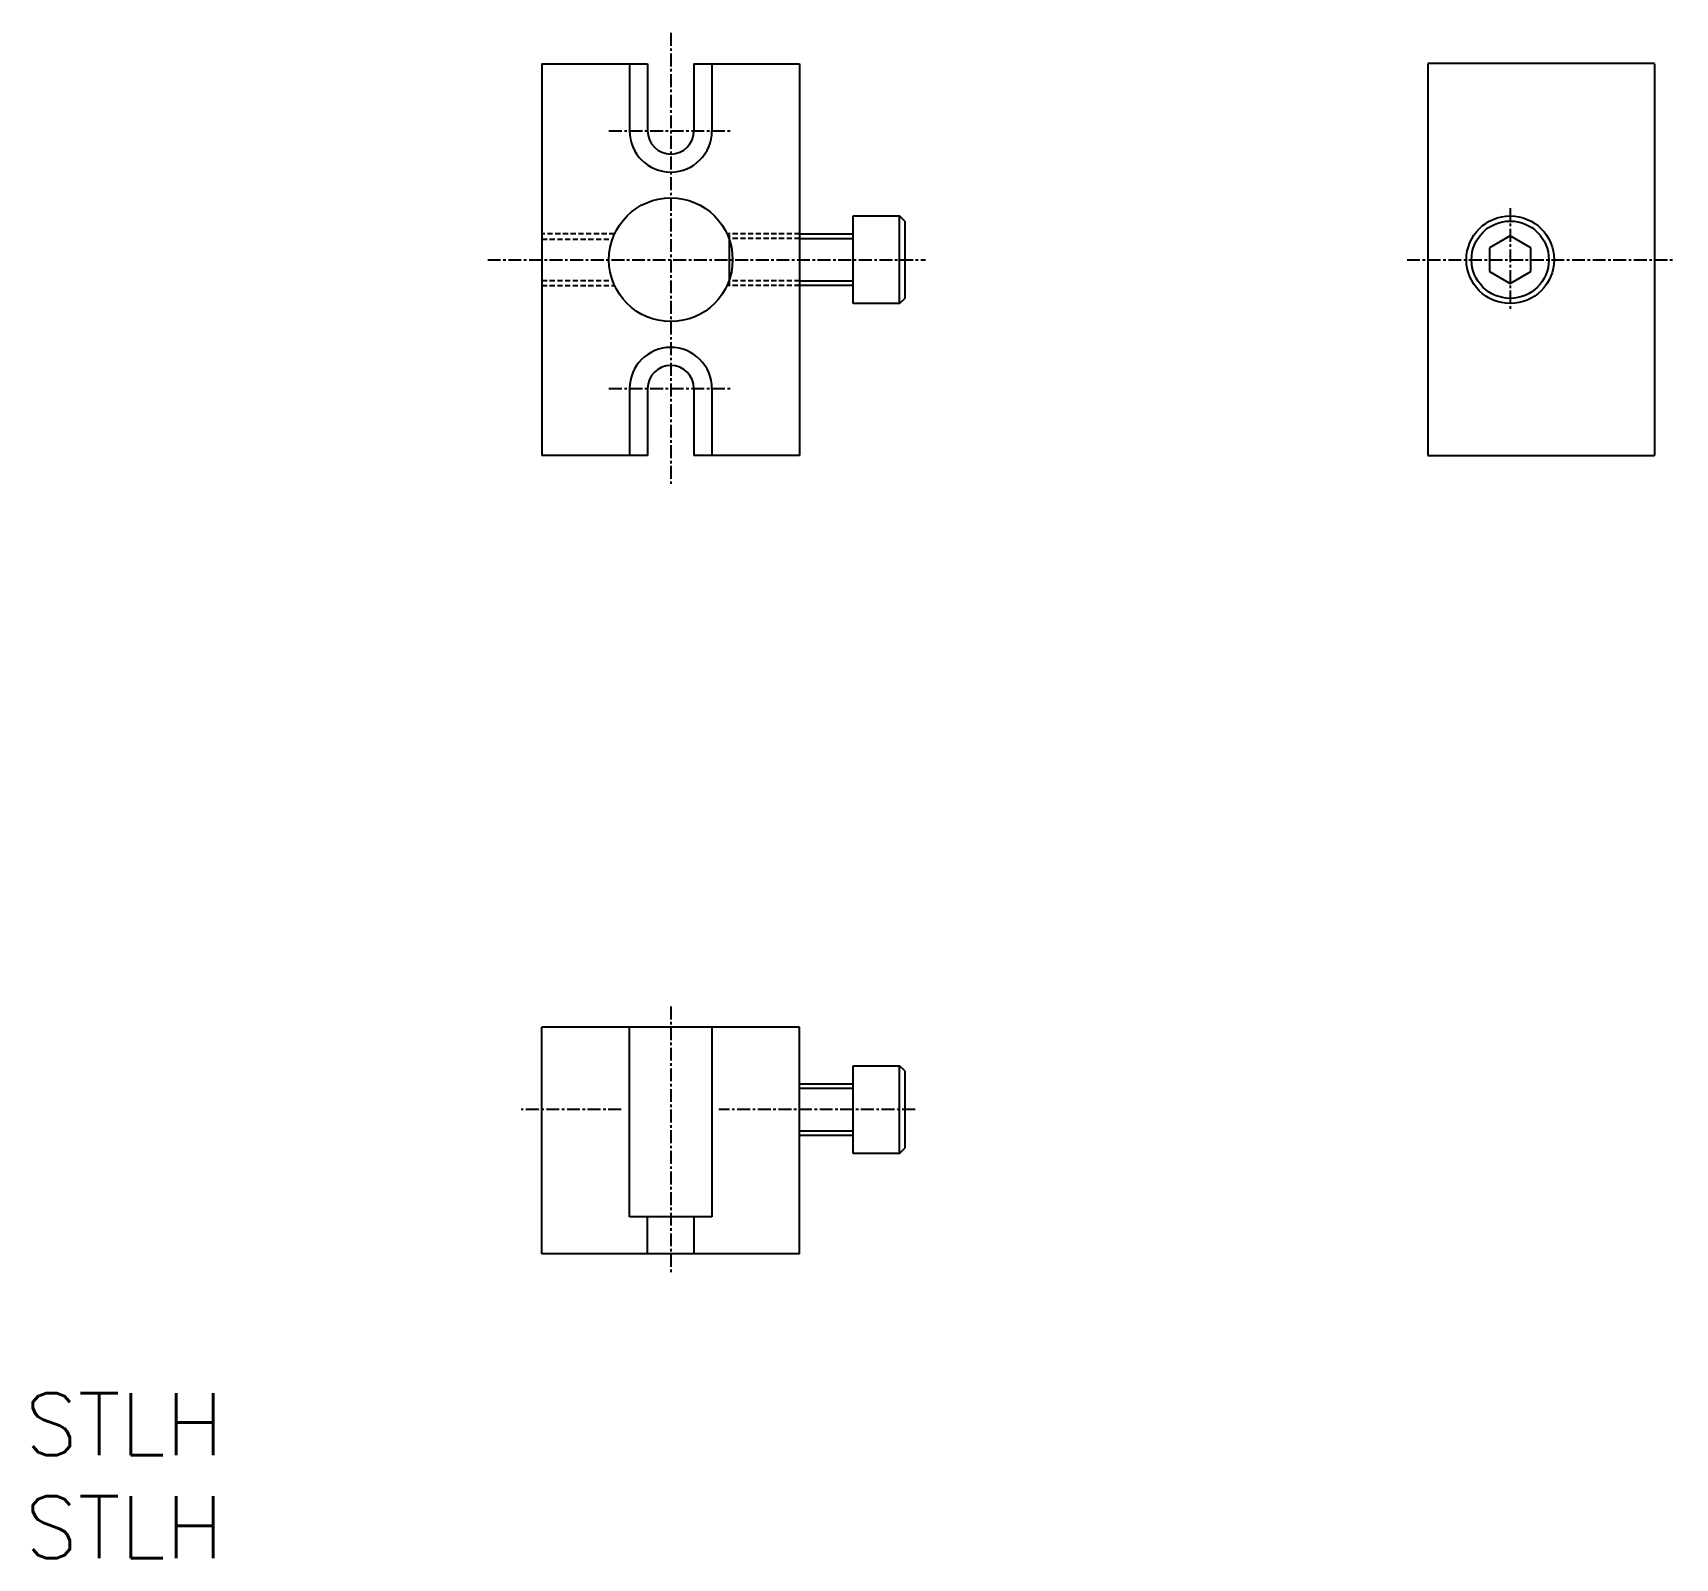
# Model space of a CAD drawing. Extents: x 1608 to 1768, y 1439 to 1586.
import ezdxf

# ---------------------------------------------------------------- set-up
doc = ezdxf.new("R2010")
doc.units = 0
doc.linetypes.add('CENTER', pattern=[2, 1.25, -0.25, 0.25, -0.25])
doc.linetypes.add('DASHED', pattern=[0.75, 0.5, -0.25])
doc.layers.get('0').update_dxf_attribs({"linetype": 'CONTINUOUS'})
doc.layers.add('CENTER', color=1, linetype='CENTER')
doc.styles.get("Standard").update_dxf_attribs({"font": 'TXT', "bigfont": 'BIGFONT'})

msp = doc.modelspace()

# ---------------------------------------------------------------- linework, layer by layer
at = {"color": 7, "linetype": 'CONTINUOUS'}
for p, q in [((1657.6, 1583.46), (1667.85, 1583.46)), ((1657.6, 1583.46), (1657.6, 1545.46)), ((1666.1, 1583.46), (1666.1, 1576.96)), ((1667.85, 1583.46), (1667.85, 1576.96)), ((1672.35, 1583.46), (1682.6, 1583.46)), ((1672.35, 1583.46), (1672.35, 1576.96)), ((1674.1, 1583.46), (1674.1, 1576.96)), ((1682.6, 1583.46), (1682.6, 1545.46)), ((1765.53, 1583.48), (1743.53, 1583.48)), ((1743.53, 1583.46), (1743.53, 1545.46)), ((1765.53, 1583.46), (1765.53, 1545.46)), ((1687.8, 1568.71), (1692.3, 1568.71)), ((1687.8, 1560.21), (1687.8, 1568.71)), ((1692.8, 1568.21), (1692.3, 1568.71)), ((1692.8, 1568.21), (1692.8, 1560.71)), ((1675.8, 1562.59), (1675.8, 1566.34)), ((1682.6, 1566.96), (1687.8, 1566.96)), ((1751.53, 1566.77), (1749.53, 1565.62)), ((1753.53, 1565.62), (1751.53, 1566.77)), ((1749.53, 1565.62), (1749.53, 1563.31)), ((1753.53, 1563.31), (1753.53, 1565.62)), ((1749.53, 1563.31), (1751.53, 1562.15)), ((1751.53, 1562.15), (1753.53, 1563.31)), ((1687.8, 1561.96), (1682.6, 1561.96)), ((1692.3, 1560.21), (1687.8, 1560.21)), ((1692.3, 1560.21), (1692.8, 1560.71)), ((1666.1, 1551.96), (1666.1, 1545.46)), ((1667.85, 1551.96), (1667.85, 1545.46)), ((1672.35, 1551.96), (1672.35, 1545.46)), ((1674.1, 1551.96), (1674.1, 1545.46)), ((1667.85, 1545.46), (1657.6, 1545.46)), ((1682.6, 1545.46), (1672.35, 1545.46)), ((1743.53, 1545.46), (1765.53, 1545.46)), ((1657.6, 1468.03), (1657.6, 1490.03)), ((1682.6, 1490.03), (1657.6, 1490.03)), ((1666.1, 1471.63), (1666.1, 1490.03)), ((1674.1, 1490.03), (1674.1, 1471.63)), ((1682.6, 1468.03), (1682.6, 1490.03)), ((1687.8, 1477.78), (1687.8, 1486.28)), ((1687.8, 1486.28), (1692.3, 1486.28)), ((1692.8, 1485.78), (1692.3, 1486.28)), ((1692.8, 1485.78), (1692.8, 1478.28)), ((1682.6, 1484.53), (1687.8, 1484.53)), ((1687.8, 1479.53), (1682.6, 1479.53)), ((1692.3, 1477.78), (1687.8, 1477.78)), ((1692.3, 1477.78), (1692.8, 1478.28)), ((1674.1, 1471.63), (1666.1, 1471.63)), ((1667.85, 1468.03), (1667.85, 1471.63)), ((1672.35, 1471.63), (1672.35, 1468.03)), ((1664.1, 1468.03), (1657.6, 1468.03)), ((1676.1, 1468.03), (1664.1, 1468.03)), ((1682.6, 1468.03), (1676.1, 1468.03))]:
    msp.add_line(p, q, dxfattribs=at)
at = {"color": 3, "linetype": 'CONTINUOUS'}
for p, q in [((1692.3, 1560.21), (1692.3, 1568.71)), ((1682.6, 1566.53), (1687.8, 1566.53)), ((1682.6, 1562.4), (1687.8, 1562.4)), ((1692.3, 1477.78), (1692.3, 1486.28)), ((1682.6, 1484.1), (1687.8, 1484.1)), ((1682.6, 1479.97), (1687.8, 1479.97))]:
    msp.add_line(p, q, dxfattribs=at)
at = {"color": 3, "linetype": 'DASHED'}
for p, q in [((1664.64, 1566.96), (1657.6, 1566.96)), ((1664.64, 1566.96), (1657.6, 1566.96)), ((1657.6, 1566.46), (1664.44, 1566.46)), ((1682.6, 1566.96), (1675.55, 1566.96)), ((1682.6, 1566.53), (1675.73, 1566.53)), ((1675.8, 1566.34), (1675.8, 1566.96)), ((1657.6, 1562.46), (1664.44, 1562.46)), ((1657.6, 1561.96), (1664.64, 1561.96)), ((1657.6, 1561.96), (1664.64, 1561.96)), ((1682.6, 1561.96), (1675.55, 1561.96)), ((1682.6, 1562.4), (1675.73, 1562.4)), ((1675.8, 1561.96), (1675.8, 1562.59))]:
    msp.add_line(p, q, dxfattribs=at)
at = {"color": 7, "linetype": 'CONTINUOUS'}
for centre, radius in [((1670.1, 1564.46), 6), ((1751.53, 1564.46), 4.25)]:
    msp.add_circle(centre, radius, dxfattribs=at)
at = {"color": 3, "linetype": 'CONTINUOUS'}
msp.add_circle((1751.53, 1564.46), 3.75, dxfattribs=at)
at = {"color": 7, "linetype": 'CONTINUOUS'}
for centre, radius, start, end in [((1670.1, 1576.96), 4, 180, 0), ((1670.1, 1576.96), 2.25, 180, 0), ((1670.1, 1551.96), 4, 0, 180), ((1670.1, 1551.96), 2.25, 0, 180)]:
    msp.add_arc(centre, radius, start, end, dxfattribs=at)
at = {"layer": 'CENTER', "color": 1, "linetype": 'CENTER'}
for p, q in [((1670.1, 1586.46), (1670.1, 1542.46)), ((1664.1, 1576.96), (1676.1, 1576.96)), ((1670.1, 1572.46), (1670.1, 1556.46)), ((1751.53, 1569.46), (1751.53, 1559.46)), ((1652.35, 1564.46), (1694.8, 1564.46)), ((1741.53, 1564.46), (1767.53, 1564.46)), ((1664.1, 1551.96), (1676.1, 1551.96)), ((1670.1, 1492.03), (1670.1, 1466.03)), ((1665.29, 1482.03), (1655.6, 1482.03)), ((1693.8, 1482.03), (1674.76, 1482.03))]:
    msp.add_line(p, q, dxfattribs=at)

# ---------------------------------------------------------------- texts
at = {"color": 7, "linetype": 'CONTINUOUS'}
for p in [(1607.45, 1448.53), (1607.45, 1438.53)]:
    msp.add_text('STLH', height=6, dxfattribs=at).set_placement(p)

doc.saveas('drawing.dxf')
